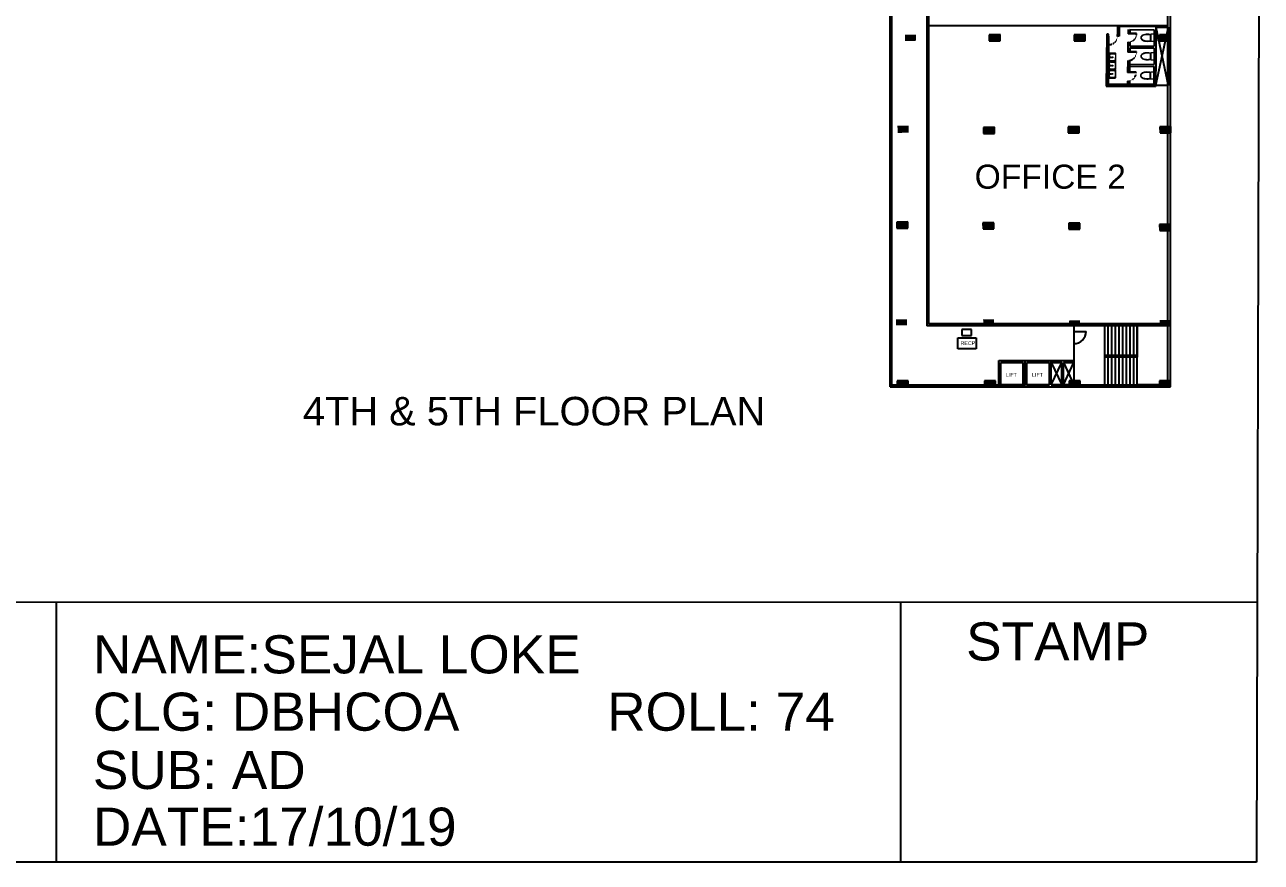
# Model space of a CAD drawing. Header units: millimetres. Extents: x 3888 to 203101, y 1597 to 141586.
# Drawn here: x 101660 to 203101, y 1597 to 70293 of the extents above; entities that cross this region are included whole.
import ezdxf

# ---------------------------------------------------------------- set-up
doc = ezdxf.new("R2010")
doc.units = ezdxf.units.MM
doc.linetypes.add('ACAD_ISO03W100', pattern=[30, 12, -18])
doc.layers.add('finiture', color=7, linetype='Continuous', lineweight=20)
doc.styles.add('DIM_FONT', font='SIMPLEX', dxfattribs={"width": 0.8})
doc.styles.get("Standard").update_dxf_attribs({"font": 'arial.ttf'})

msp = doc.modelspace()

# ---------------------------------------------------------------- hatches: boundary and pattern name
h = msp.add_hatch(color=256)
h.dxf.hatch_style = 1
h.paths.add_polyline_path([(174773, 68973), (174768, 69473), (173868, 69465), (173873, 68965)])
h = msp.add_hatch(color=256)
h.dxf.hatch_style = 1
h.paths.add_polyline_path([(181678, 68984), (181674, 69484), (180774, 69476), (180778, 68976)])
h = msp.add_hatch(color=256)
h.dxf.hatch_style = 1
h.paths.add_polyline_path([(188662, 68984), (188658, 69484), (187758, 69476), (187762, 68976)])
h = msp.add_hatch(color=256)
h.dxf.hatch_style = 1
h.paths.add_polyline_path([(195668, 68984), (195664, 69484), (194764, 69476), (194768, 68976)])
h = msp.add_hatch(color=256)
h.dxf.hatch_style = 1
h.paths.add_polyline_path([(174172, 61431), (174168, 61931), (173268, 61923), (173272, 61423)])
h = msp.add_hatch(color=256)
h.dxf.hatch_style = 1
h.paths.add_polyline_path([(188166, 61438), (188161, 61938), (187262, 61930), (187266, 61430)])
h = msp.add_hatch(color=256)
h.dxf.hatch_style = 1
h.paths.add_polyline_path([(195694, 61433), (195690, 61933), (194790, 61925), (194794, 61425)])
h = msp.add_hatch(color=256)
h.dxf.hatch_style = 1
h.paths.add_polyline_path([(181227, 61378), (181223, 61878), (180323, 61871), (180327, 61371)])
h = msp.add_hatch(color=256)
h.dxf.hatch_style = 1
h.paths.add_polyline_path([(174114, 53613), (174110, 54113), (173210, 54105), (173214, 53605)])
h = msp.add_hatch(color=256)
h.dxf.hatch_style = 1
h.paths.add_polyline_path([(181174, 53549), (181170, 54049), (180270, 54041), (180274, 53541)])
h = msp.add_hatch(color=256)
h.dxf.hatch_style = 1
h.paths.add_polyline_path([(188217, 53528), (188212, 54028), (187312, 54020), (187317, 53520)])
h = msp.add_hatch(color=256)
h.dxf.hatch_style = 1
h.paths.add_polyline_path([(195667, 53415), (195662, 53915), (194762, 53907), (194767, 53407)])
h = msp.add_hatch(color=256)
h.dxf.hatch_style = 1
h.paths.add_polyline_path([(174049, 45632), (174044, 46132), (173144, 46125), (173149, 45625)])
h = msp.add_hatch(color=256)
h.dxf.hatch_style = 1
h.paths.add_polyline_path([(181190, 45632), (181186, 46132), (180286, 46125), (180290, 45625)])
h = msp.add_hatch(color=256)
h.dxf.hatch_style = 1
h.paths.add_polyline_path([(188238, 45541), (188234, 46041), (187334, 46033), (187338, 45534)])
h = msp.add_hatch(color=256)
h.dxf.hatch_style = 1
h.paths.add_polyline_path([(195663, 45569), (195659, 46069), (194759, 46062), (194763, 45562)])
h = msp.add_hatch(color=256)
h.dxf.hatch_style = 1
h.paths.add_polyline_path([(174126, 40598), (174121, 41098), (173221, 41090), (173226, 40590)])
h = msp.add_hatch(color=256)
h.dxf.hatch_style = 1
h.paths.add_polyline_path([(181298, 40598), (181293, 41098), (180393, 41090), (180398, 40590)])
h = msp.add_hatch(color=256)
h.dxf.hatch_style = 1
h.paths.add_polyline_path([(188237, 40598), (188232, 41098), (187332, 41090), (187337, 40590)])
h = msp.add_hatch(color=256)
h.dxf.hatch_style = 1
h.paths.add_polyline_path([(195667, 40598), (195662, 41098), (194762, 41090), (194767, 40590)])

# ---------------------------------------------------------------- linework, layer by layer
for p, q in [((203101, 141586), (202702, 1597)), ((195427, 45598), (195427, 100448)), ((195657, 45598), (195657, 100448)), ((172657, 40598), (172657, 96448)), ((172807, 40598), (172807, 96448)), ((175657, 95368), (175657, 45598)), ((175807, 95257), (175807, 45748)), ((175657, 70218), (195427, 70218)), ((191307, 70148), (191298, 69501)), ((194477, 70148), (191304, 70148)), ((191452, 70148), (191446, 69350)), ((194477, 70148), (194431, 65228)), ((194451, 70099), (194431, 65299)), ((195451, 70095), (194431, 65299)), ((194451, 70099), (195451, 70095)), ((194451, 70099), (195451, 65299)), ((195451, 70095), (195451, 65299)), ((181674, 69484), (180774, 69476)), ((180774, 69476), (180778, 68976)), ((180778, 68976), (181678, 68984)), ((181678, 68984), (181674, 69484)), ((188658, 69484), (187758, 69476)), ((187758, 69476), (187762, 68976)), ((187762, 68976), (188662, 68984)), ((188662, 68984), (188658, 69484)), ((190421, 69510), (190380, 65267)), ((190571, 69508), (190421, 69510)), ((190570, 69359), (190532, 65415)), ((190563, 68659), (190570, 69359)), ((190570, 69359), (190571, 69508)), ((190599, 69358), (190570, 69359)), ((190592, 68658), (190599, 69358)), ((191300, 69501), (191298, 69501)), ((191299, 69351), (191300, 69501)), ((191446, 69350), (191299, 69351)), ((192174, 69900), (192171, 69555)), ((192871, 69577), (192171, 69584)), ((192871, 69548), (192171, 69555)), ((192324, 69898), (192321, 69582)), ((192324, 69898), (194324, 69879)), ((192871, 69548), (192871, 69577)), ((194324, 69879), (194311, 68529)), ((195664, 69484), (194764, 69476)), ((194764, 69476), (194768, 68976)), ((194768, 68976), (195668, 68984)), ((195668, 68984), (195664, 69484)), ((190592, 68658), (190563, 68659)), ((192164, 68855), (192156, 68045)), ((192856, 68038), (192156, 68045)), ((192857, 68067), (192157, 68074)), ((192310, 68398), (192307, 68073)), ((192310, 68398), (194310, 68379)), ((192314, 68870), (192311, 68548)), ((192311, 68548), (194311, 68529)), ((192856, 68038), (192857, 68067)), ((194321, 68379), (194308, 67029)), ((194321, 68339), (194321, 68379)), ((192150, 67345), (192140, 66373)), ((192300, 67360), (192290, 66371)), ((192297, 67048), (194297, 67029)), ((192840, 66395), (192140, 66402)), ((192840, 66366), (192140, 66373)), ((192295, 66898), (194295, 66879)), ((192840, 66366), (192840, 66395)), ((194295, 66879), (194281, 65379)), ((190380, 65267), (194431, 65228)), ((194431, 65228), (190380, 65267)), ((190382, 65417), (194432, 65378)), ((194432, 65378), (190382, 65417)), ((190532, 65415), (192131, 65400)), ((192133, 65673), (192131, 65400)), ((192283, 65687), (192281, 65399)), ((192281, 65399), (194281, 65379)), ((195451, 65299), (194431, 65303)), ((174168, 61931), (173268, 61923)), ((188161, 61938), (187262, 61930)), ((187262, 61930), (187266, 61430)), ((188166, 61438), (188161, 61938)), ((195690, 61933), (194790, 61925)), ((194790, 61925), (194794, 61425)), ((195694, 61433), (195690, 61933)), ((181223, 61878), (180323, 61871)), ((180323, 61871), (180327, 61371)), ((180327, 61371), (181227, 61378)), ((181227, 61378), (181223, 61878)), ((187266, 61430), (188166, 61438)), ((194794, 61425), (195694, 61433)), ((174110, 54113), (173210, 54105)), ((173210, 54105), (173214, 53605)), ((174114, 53613), (174110, 54113)), ((181170, 54049), (180270, 54041)), ((180270, 54041), (180274, 53541)), ((181174, 53549), (181170, 54049)), ((188212, 54028), (187312, 54020)), ((187312, 54020), (187317, 53520)), ((188217, 53528), (188212, 54028)), ((195662, 53915), (194762, 53907)), ((194762, 53907), (194767, 53407)), ((195667, 53415), (195662, 53915)), ((173214, 53605), (174114, 53613)), ((180274, 53541), (181174, 53549)), ((187317, 53520), (188217, 53528)), ((194767, 53407), (195667, 53415)), ((172666, 52569), (172668, 52569)), ((195657, 45748), (175807, 45748)), ((195657, 45598), (175657, 45598)), ((178538, 45298), (178538, 44798)), ((179338, 45298), (178538, 45298)), ((178538, 44798), (179338, 44798)), ((179338, 44798), (179338, 45298)), ((190227, 45598), (187727, 45598)), ((187727, 45598), (187727, 40748)), ((187727, 45135), (188727, 45135)), ((190227, 45598), (190227, 40748)), ((190527, 45598), (190527, 43173)), ((190827, 45598), (190827, 43173)), ((191127, 45598), (191127, 43173)), ((191427, 45598), (191427, 43173)), ((191727, 45598), (191727, 43173)), ((192027, 45598), (192027, 43173)), ((192327, 45598), (192327, 43173)), ((192627, 45598), (192627, 43173)), ((192927, 43173), (192927, 45598)), ((192927, 45598), (192927, 43023)), ((195427, 40598), (195427, 45598)), ((195657, 40598), (195657, 45598)), ((178209, 44621), (179709, 44621)), ((178209, 43721), (178209, 44621)), ((179709, 43721), (178209, 43721)), ((179709, 44621), (179709, 43721)), ((181577, 40748), (181577, 42748)), ((181577, 42748), (183727, 42748)), ((183727, 40748), (183727, 42748)), ((183727, 42748), (185727, 42748)), ((183727, 40748), (183727, 42748)), ((185727, 42748), (186727, 42748)), ((185877, 40748), (185877, 42748)), ((186727, 42748), (187727, 42748)), ((192927, 43173), (190227, 43173)), ((192927, 43023), (190227, 43023)), ((190527, 43023), (190527, 40748)), ((190827, 43023), (190827, 40748)), ((191127, 43023), (191127, 40748)), ((191427, 43023), (191427, 40748)), ((191727, 43023), (191727, 40748)), ((192027, 43023), (192027, 40748)), ((192327, 43023), (192327, 40748)), ((192627, 43023), (192627, 40748)), ((192927, 40748), (192927, 43023)), ((181727, 40748), (181727, 42598)), ((181727, 42598), (183577, 42598)), ((183577, 40748), (183577, 42598)), ((183877, 40748), (183877, 42598)), ((183877, 42598), (185727, 42598)), ((185727, 40748), (185727, 42598)), ((185877, 42598), (186727, 42598)), ((185877, 42598), (186727, 40748)), ((185877, 40748), (186727, 42598)), ((186727, 40748), (186727, 42598)), ((186877, 40748), (186877, 42598)), ((186877, 42598), (187727, 42598)), ((186877, 42598), (187727, 40748)), ((186877, 40748), (187727, 42598)), ((172657, 40748), (183727, 40748)), ((172657, 40598), (195657, 40598)), ((174121, 41098), (173221, 41090)), ((173221, 41090), (173226, 40590)), ((173226, 40590), (174126, 40598)), ((174126, 40598), (174121, 41098)), ((175657, 40748), (175657, 40598)), ((181293, 41098), (180393, 41090)), ((180393, 41090), (180398, 40590)), ((180398, 40590), (181298, 40598)), ((181298, 40598), (181293, 41098)), ((181727, 40748), (183577, 40748)), ((183577, 40748), (181727, 40748)), ((185727, 40748), (183727, 40748)), ((183877, 40748), (185727, 40748)), ((185877, 40748), (195657, 40748)), ((186727, 40748), (185877, 40748)), ((187727, 40748), (186877, 40748)), ((188232, 41098), (187332, 41090)), ((187332, 41090), (187337, 40590)), ((187337, 40590), (188237, 40598)), ((188237, 40598), (188232, 41098)), ((195427, 40748), (192927, 40748)), ((195662, 41098), (194762, 41090)), ((194762, 41090), (194767, 40590)), ((194767, 40590), (195667, 40598)), ((195667, 40598), (195662, 41098)), ((202763, 22926), (3910, 22901)), ((104230, 22914), (104230, 1597)), ((173504, 22923), (173504, 1597)), ((202702, 1597), (3914, 1597))]:
    msp.add_line(p, q)
at = {"linetype": 'ACAD_ISO03W100'}
for centre in [(190599, 69358), (192171, 69555), (192156, 68045), (192140, 66373)]:
    msp.add_arc(centre, 700, 269.44481, 359.44481, dxfattribs=at)
msp.add_arc((187727, 45135), 1000, 270, 0)
at = {"layer": 'finiture'}
for p, q in [((193996, 69484), (193991, 68958)), ((193996, 69485), (194072, 69484)), ((194066, 68917), (194072, 69538)), ((194072, 69538), (194321, 69535)), ((194321, 69535), (194314, 68915)), ((194944, 69049), (195018, 69048)), ((195265, 69009), (195017, 69011)), ((193998, 67967), (193993, 67441)), ((193994, 68954), (194067, 68954)), ((193998, 67967), (194074, 67967)), ((194314, 68915), (194066, 68917)), ((194068, 67400), (194074, 68021)), ((194074, 68021), (194322, 68018)), ((194322, 68018), (194316, 67397)), ((190549, 67234), (190544, 66643)), ((190556, 67917), (190550, 67325)), ((190592, 67283), (191128, 67277)), ((190592, 67277), (191128, 67272)), ((191128, 67271), (190592, 67276)), ((190599, 67960), (191134, 67954)), ((191134, 67954), (190599, 67959)), ((190603, 66896), (190603, 66980)), ((190609, 67578), (190610, 67663)), ((190800, 66950), (190632, 66980)), ((190637, 67578), (190807, 67605)), ((190807, 67633), (190638, 67663)), ((190660, 66973), (190661, 67149)), ((190664, 67409), (190666, 67585)), ((190666, 67655), (190668, 67832)), ((190747, 67233), (191043, 67230)), ((191044, 67321), (190748, 67323)), ((190753, 67915), (191049, 67912)), ((190807, 67605), (190807, 67633)), ((191126, 67144), (191122, 66722)), ((191133, 67827), (191129, 67404)), ((191164, 66637), (191169, 67228)), ((191170, 67319), (191176, 67911)), ((193996, 67437), (194069, 67437)), ((194316, 67397), (194068, 67400)), ((190543, 66552), (190537, 65960)), ((190586, 66600), (191121, 66595)), ((191121, 66589), (190586, 66594)), ((190586, 66594), (191121, 66589)), ((190596, 66213), (190597, 66298)), ((190624, 66213), (190793, 66239)), ((190794, 66268), (190625, 66297)), ((190631, 66895), (190800, 66922)), ((190651, 66044), (190652, 66220)), ((190653, 66290), (190655, 66466)), ((190657, 66726), (190659, 66902)), ((191030, 65955), (190734, 65958)), ((190740, 66550), (191036, 66547)), ((191037, 66638), (190741, 66641)), ((190793, 66239), (190794, 66268)), ((190800, 66922), (190800, 66950)), ((191120, 66462), (191116, 66039)), ((191157, 65954), (191163, 66546)), ((193966, 66388), (193961, 65862)), ((193966, 66389), (194043, 66388)), ((194037, 65821), (194043, 66442)), ((194043, 66442), (194291, 66439)), ((190579, 65917), (191114, 65912)), ((193964, 65859), (194038, 65858)), ((194285, 65819), (194037, 65821))]:
    msp.add_line(p, q, dxfattribs=at)
for centre, radius in [((190618, 67008), 28.2), ((190623, 67550), 28.2), ((190624, 67691), 28.2), ((190885, 66935), 42.3), ((190891, 67618), 42.3), ((190610, 66185), 28.2), ((190611, 66326), 28.2), ((190616, 66867), 28.2), ((190878, 66253), 42.3)]:
    msp.add_circle(centre, radius, dxfattribs=at)
for centre, radius, start, end in [((193500, 69166), 297, 115.7673, 167.91626), ((193374, 69227), 165, 179.44481, 217.04785), ((193556, 69364), 392, 217.04785, 241.17308), ((193374, 69227), 128, 141.84178, 179.44481), ((193374, 69227), 128, 179.44481, 217.04785), ((193556, 69364), 355, 217.04785, 241.17308), ((193553, 69086), 355, 117.71655, 141.84178), ((193678, 69585), 645, 241.17308, 256.88624), ((193671, 68863), 645, 102.00339, 117.71655), ((193678, 69585), 608, 241.17308, 256.88624), ((193671, 68863), 608, 102.00339, 117.71655), ((193746, 68508), 1007, 76.88624, 102.00339), ((193760, 69938), 970, 256.88624, 269.44481), ((193746, 68508), 970, 89.44481, 102.00339), ((193760, 69938), 970, 269.44481, 282.00339), ((193746, 68508), 970, 76.88624, 89.44481), ((193835, 69584), 608, 282.00339, 283.95325), ((193828, 68861), 608, 74.93637, 76.88624), ((193828, 68861), 645, 74.93637, 76.88624), ((194710, 70032), 970, 269.44481, 282.00339), ((194786, 69678), 608, 282.00339, 283.95325), ((194786, 69678), 645, 282.00339, 283.95325), ((193673, 67345), 645, 102.00339, 117.71655), ((193760, 69938), 1007, 256.88624, 269.44481), ((193748, 66991), 1007, 76.88624, 102.00339), ((193760, 69938), 1007, 269.44481, 282.00339), ((193835, 69584), 645, 282.00339, 283.95325), ((193830, 67344), 645, 74.93637, 76.88624), ((190592, 67234), 42.3, 89.44481, 179.44481), ((190593, 67325), 42.3, 179.44481, 269.44481), ((190598, 67917), 42.3, 89.44481, 179.44481), ((190746, 67148), 84.6, 89.44481, 179.44481), ((190748, 67408), 84.6, 179.44481, 269.44481), ((190753, 67831), 84.6, 89.44481, 179.44481), ((191042, 67145), 84.6, 359.44481, 89.44481), ((191044, 67405), 84.6, 269.44481, 359.44481), ((191048, 67828), 84.6, 359.44481, 89.44481), ((191128, 67320), 42.3, 269.44481, 359.44481), ((191127, 67229), 42.3, 359.44481, 89.44481), ((191134, 67912), 42.3, 359.44481, 89.44481), ((193502, 67649), 297, 115.7673, 167.91626), ((193376, 67710), 165, 179.44481, 217.04785), ((193558, 67847), 392, 217.04785, 241.17308), ((193376, 67710), 128, 141.84178, 179.44481), ((193376, 67710), 128, 179.44481, 217.04785), ((193558, 67847), 355, 217.04785, 241.17308), ((193555, 67569), 355, 117.71655, 141.84178), ((193680, 68068), 645, 241.17308, 256.88624), ((193680, 68068), 608, 241.17308, 256.88624), ((193673, 67345), 608, 102.00339, 117.71655), ((193762, 68421), 1007, 256.88624, 269.44481), ((193762, 68421), 970, 256.88624, 269.44481), ((193748, 66991), 970, 89.44481, 102.00339), ((193762, 68421), 970, 269.44481, 282.00339), ((193762, 68421), 1007, 269.44481, 282.00339), ((193748, 66991), 970, 76.88624, 89.44481), ((193837, 68067), 608, 282.00339, 283.95325), ((193830, 67344), 608, 74.93637, 76.88624), ((193837, 68067), 645, 282.00339, 283.95325), ((190579, 65960), 42.3, 179.44481, 269.44481), ((190585, 66552), 42.3, 89.44481, 179.44481), ((190586, 66642), 42.3, 179.44481, 269.44481), ((190735, 66043), 84.6, 179.44481, 269.44481), ((190739, 66466), 84.6, 89.44481, 179.44481), ((190742, 66725), 84.6, 179.44481, 269.44481), ((191031, 66040), 84.6, 269.44481, 359.44481), ((191035, 66463), 84.6, 359.44481, 89.44481), ((191038, 66722), 84.6, 269.44481, 359.44481), ((191115, 65955), 42.3, 269.44481, 359.44481), ((191121, 66637), 42.3, 269.44481, 359.44481), ((191121, 66546), 42.3, 359.44481, 89.44481), ((193345, 66131), 165, 141.84178, 179.44481), ((193345, 66131), 165, 179.44481, 217.04785), ((193526, 66268), 392, 217.04785, 241.17308), ((193523, 65991), 392, 117.71655, 141.84178), ((193345, 66131), 128, 141.84178, 179.44481), ((193345, 66131), 128, 179.44481, 217.04785), ((193526, 66268), 355, 217.04785, 241.17308), ((193523, 65991), 355, 117.71655, 141.84178), ((193641, 65767), 645, 102.00339, 117.71655), ((193648, 66489), 608, 241.17308, 256.88624), ((193641, 65767), 608, 102.00339, 117.71655), ((193716, 65412), 1007, 89.44481, 102.00339), ((193716, 65412), 970, 89.44481, 102.00339), ((193716, 65412), 1007, 76.88624, 89.44481), ((193716, 65412), 970, 76.88624, 89.44481), ((193799, 65765), 608, 74.93637, 76.88624), ((193799, 65765), 645, 74.93637, 76.88624), ((193648, 66489), 645, 241.17308, 256.88624), ((193730, 66842), 1007, 256.88624, 269.44481), ((193730, 66842), 970, 256.88624, 269.44481), ((193730, 66842), 970, 269.44481, 282.00339), ((193730, 66842), 1007, 269.44481, 282.00339), ((193806, 66488), 608, 282.00339, 283.95325), ((193806, 66488), 645, 282.00339, 283.95325)]:
    msp.add_arc(centre, radius, start, end, dxfattribs=at)

# ---------------------------------------------------------------- texts
for s, height, p in [('OFFICE 2', 1973.1, (179587, 56844)), ('LIFT', 311.9, (182145, 41428)), ('LIFT', 311.9, (184295, 41428)), ('4TH & 5TH FLOOR PLAN', 2338.05, (124481, 37432)), ('STAMP', 3123.8, (178890, 18151)), ('NAME:SEJAL LOKE', 3123.79, (107252, 17089)), ('CLG: DBHCOA          ROLL: 74', 3123.79, (107252, 12386)), ('SUB: AD', 3123.8, (107252, 7607)), ('DATE:17/10/19', 3123.79, (107252, 2954))]:
    msp.add_text(s, height=height).set_placement(p)
msp.add_text('RECP', height=311.9, rotation=0.89615).set_placement((178429, 44006))
at = {"layer": 'finiture', "style": 'DIM_FONT', "width": 0.8, "flags": 9}
for tag, p, s in [('YSIZE', (190553, 67621), '491'), ('XSIZE', (190553, 67621), '450'), ('YSIZE', (190540, 66256), '491'), ('XSIZE', (190540, 66256), '450'), ('YSIZE', (190547, 66938), '491'), ('XSIZE', (190547, 66938), '450')]:
    msp.add_attdef(tag, p, s, height=0.689, rotation=359.44481, dxfattribs=at)

doc.saveas('drawing.dxf')
